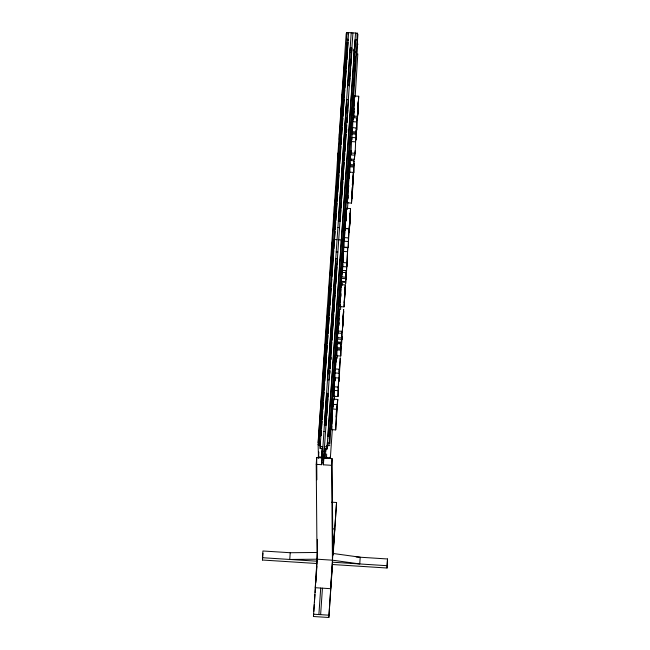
<?xml version="1.0" encoding="UTF-8"?>
<svg xmlns="http://www.w3.org/2000/svg" width="650" height="650" viewBox="0 0 650 650"><rect width="100%" height="100%" fill="white"/><g stroke="black" fill="none" stroke-linecap="round" stroke-linejoin="round"><path stroke-width="0.97" d="M344.386 240.037L344.776 232.204M342.501 326.779L343.639 309.4L342.517 328.055L342.908 324.082M341.25 287.324L341.283 286.398M349.594 222.007L349.196 228.646L345.101 228.386L346.434 208.309L350.529 208.569L349.895 223.291M349.196 228.646L350.252 212.875L349.18 232.213L350.285 214.175L349.489 227.76L349.798 223.876M357.963 111.564L357.654 115.456L358.451 101.863L357.346 119.901L358.418 100.563L357.362 116.334L353.267 116.074L354.608 95.997L358.702 96.257L358.061 110.979M357.362 116.334L358.702 96.257M355.761 137.727L355.477 141.838L351.382 141.578L351.666 137.467L355.761 137.727L355.201 152.547L354.274 159.364L350.179 159.096L351.057 150.41M354.274 159.364L355.152 150.678M331.947 424.06L332.483 412.888M332.207 416.902L332.434 410.946M338.626 381.631L338.812 378.024L334.717 377.764L334.531 381.371M344.906 230.132L344.963 228.597L349.058 228.865L348.229 247.382L344.134 247.122L344.086 241.223L344.329 237.632L348.424 237.892L348.433 238.786L349.058 228.865M351.666 137.467L350.976 154.156M331.589 429.642L332.386 409.004L333.686 399.165L337.781 399.433L335.692 429.902L331.589 429.642L331.841 425.977M335.692 429.902L336.481 409.264L337.781 399.433M345.418 223.259L345.101 228.386M349.229 177.962L349.351 174.891L349.123 177.921M338.447 325.203L338.609 322.01M345.118 230.149L345.451 224.307M354.25 105.089L354.356 101.603L354.169 104.528M339.454 314.535L339.609 311.001L339.324 315.006M345.442 225.55L345.394 227.5L345.459 226.891M340.836 207.951L341.047 204.124M341.348 198.388L346.613 99.572L348.343 99.686L347.62 113.206M342.867 174.086L342.436 182.114L342.883 176.02M343.078 170.072L343.501 162.037M343.72 158.023L344.199 148.996M344.362 145.982L344.841 136.955M345.004 133.941L345.321 127.92M345.694 120.9L345.857 117.886M346.604 132.275L346.767 129.261M347.141 122.241L347.409 117.219M346.084 217.393L345.849 221.374M354.299 105.219L354.575 101.757M352.836 185.689L353.446 175.159L351.788 198.616L352.235 187.444M335.262 370.029L336.196 357.589L336.253 361.879M341.713 333.287L341.258 343.029L337.163 342.769L337.618 333.027L341.713 333.287L341.729 335.351M340.405 295.734L340.186 302.486L340.283 301.819M345.881 272.61L345.434 282.352L341.339 282.092L341.786 272.35L345.881 272.61L345.898 274.674M340.884 293.312L340.616 297.602M348.043 188.817L347.693 198.347L348.026 195.674M344.5 296.002L344.281 302.746L345.377 286.658L344.021 306.881L339.926 306.621L340.909 288.933M335.359 369.257L335.733 363.659M345.946 220.748L346.084 218.392M348.644 187.054L348.741 185.429M343.143 320.588L343.704 311.261L342.274 332.264L343.411 313.609M343.102 262.226L343.452 256.051L343.46 256.912M338.544 321.977L339.544 309.132L339.202 315.835M345.451 221.488L345.816 215.93M340.754 296.489L340.868 294.678M346.133 213.907L345.694 220.602M346.125 214.89L345.743 220.821M349.286 172.128L347.401 202.824L351.496 203.093L353.381 172.388L349.286 172.128L348.757 178.612M353.909 108.509L353.559 115.188L353.868 111.304M354.152 103.927L354.323 100.295L353.267 116.074M349.546 221.756L350.529 208.569M352.861 186.485L351.496 203.093M334.425 382.777L333.889 396.281L337.984 396.541L338.812 378.024M340.373 295.214L341.201 284.676L345.329 284.911L344.021 306.881M341.039 287.674L341.234 284.643M342.997 262.876L343.655 247.447L347.75 247.707L346.531 271.091L346.71 262.836L342.615 262.567L342.404 270.904M348.14 187.184L348.701 179.319M353.86 108.29L353.283 119.567M338.528 381.81L338.187 387.944L338.179 387.051L334.084 386.791L333.889 396.281M344.467 295.482L345.329 284.911M353.917 111.491L353.478 117.593M343.005 323.537L343.143 321.547M352.324 185.014L353.381 172.388M317.086 563.526L262.486 560.024L262.462 557.708L262.925 550.981L290.225 552.727L317.509 552.467L317.395 539.346M262.486 560.024L262.941 553.296M290.225 552.727L289.762 559.463L317.046 559.195L332.434 560.186L359.751 563.948L360.214 557.221L332.898 553.451L334.734 528.978L332.808 528.856M317.078 562.754L316.225 464.344L316.68 457.608L322.14 457.966M322.148 449.743L321.563 456.991L318.492 457.023L318.102 444.405L321.433 395.939L321.547 409.273L319.711 436.052M318.744 445.104L319.183 435.394L320.913 435.508M346.596 61.084L346.864 32.5L357.264 33.166L357.37 45.094M318.622 451.823L318.281 458.055M319.369 440.984L319.491 437.734M318.606 457.966L318.801 452.059M320.092 436.247L346.743 53.162M322.782 448.711L320.182 448.541L320.158 446.444L348.595 32.614M320.182 448.541L320.45 442.236L318.719 442.122M321.067 435.589L321.417 430.536M321.555 428.521L322.043 421.444M322.181 419.429L322.733 411.344M322.871 409.321L323.359 402.252M323.497 400.229L324.058 392.153M324.196 390.13L324.683 383.061M324.821 381.038L325.301 373.969M325.447 371.946L326.625 354.77M326.763 352.755L327.251 345.678M327.389 343.663L327.941 335.579M328.079 333.556L328.567 326.487M328.705 324.464L329.192 317.395M329.331 315.372L329.883 307.296M330.021 305.273L330.509 298.204M330.647 296.181L331.207 288.096M331.346 286.081L331.833 279.004M331.971 276.989L332.451 269.912M332.597 267.898L333.775 250.721M333.913 248.698L334.376 239.525L336.976 239.696M334.604 238.599L335.091 231.514M335.229 229.499L335.717 222.422M335.855 220.399L336.342 213.322M336.481 211.299L337.041 203.206M337.179 201.183L337.667 194.106M337.805 192.083L338.358 183.999M338.496 181.976L338.983 174.899M339.121 172.876L339.609 165.799M339.747 163.776L340.925 146.591M341.071 144.568L341.551 137.491M341.762 134.461L342.249 127.384M342.387 125.361L342.875 118.284M343.013 116.261L343.501 109.184M343.639 107.161L344.191 99.068M344.329 97.053L344.817 89.968M344.955 87.953L345.442 80.876M345.654 77.837L346.141 70.761M346.279 68.737L346.767 61.661M346.905 59.638L347.392 52.561M347.596 49.53L348.083 42.453M321.758 456.966L322.164 451.019M316.225 464.344L321.685 464.693L351.203 32.776M321.685 464.693L322.075 458.924M322.205 457.039L322.717 449.637M324.423 424.84L326.552 393.786M327.949 373.506L335.701 260.723M338.439 220.854L346.312 106.275M347.717 85.857L350.155 47.921L351.894 48.027L351.431 57.102M323.489 458.291L323.7 455.26M325.748 425.368L327.966 393.161M331.63 339.812L331.841 336.789L331.5 339.779M332.109 332.873L336.318 271.643L336.245 263.803M339.763 221.463L342.201 186.022M343.306 169.942L343.509 166.904M349.082 85.897L351.374 52.536L349.635 52.422M316.867 564.159L313.446 616.509L328.827 617.5L332.475 564.517L331.606 465.327L323.416 464.799L323.399 462.702L352.934 32.89M323.416 464.799L324.496 446.721L327.096 446.883L327.113 448.988L324.512 448.825M326.154 424.946L326.633 417.942M326.771 415.935L327.259 408.923M327.389 406.924L327.941 398.905M328.079 396.906L328.291 393.9M329.68 373.62L329.891 370.598M330.029 368.582L330.509 361.53M330.647 359.523L331.825 342.404M331.963 340.389L332.451 333.336M332.589 331.321L333.141 323.269M333.279 321.254L333.767 314.202M333.905 312.187L334.457 304.135M334.596 302.12L335.075 295.067M335.221 293.053L335.701 286.008M335.839 283.993L336.391 275.933M336.529 273.926L337.017 266.874M337.155 264.859L337.431 260.829M340.169 220.967L340.308 218.953M340.446 216.938L340.933 209.893M341.071 207.878L341.559 200.826M341.697 198.811L342.249 190.759M342.387 188.744L342.867 181.691M343.005 179.676L343.493 172.632M343.704 169.609L344.183 162.557M344.321 160.55L344.809 153.498M344.947 151.482L346.125 134.363M346.263 132.348L346.743 125.304M346.954 122.281L347.441 115.229M347.579 113.214L347.783 110.191M349.513 84.971L349.993 78M350.131 76.009L350.683 68.047M350.813 66.056L351.293 59.093M317.509 552.467L315.242 587.706L330.631 588.689L332.898 553.451M313.446 616.509L313.649 613.511M313.787 611.512L314.267 604.516M314.405 602.517L314.957 594.523M315.096 592.524L315.575 585.52M315.778 582.522L316.192 576.526M316.469 572.528L316.883 566.524M325.219 458.404L325.902 448.451M354.055 50.976L354.193 48.994M327.096 446.883L355.534 33.053M326.649 454.009L326.519 458.583M327.113 448.988L327.405 444.787M328.006 436.036L355.087 41.884M329.201 438.531L355.444 56.656M355.396 59.719L329.119 442.796L327.381 442.683L327.421 446.745M356.931 54.803L357.264 33.166M335.067 379.088L334.929 381.087L335.132 368.956L339.227 369.216L339.251 372.141L340.291 357.849L339.024 381.355L339.227 369.216M336.602 347.636L336.871 343.639L340.966 343.899L340.706 349.05L336.611 348.782L336.602 347.636L340.697 347.896L340.706 349.05M340.762 356.029L340.99 346.141L340.762 356.029L336.668 355.769L336.871 343.639M342.014 332.101L342.006 331.329L337.911 331.061L337.634 335.083L337.618 333.027M346.182 271.424L346.174 270.652L342.079 270.384L341.803 274.406L341.786 272.35M337.163 342.769L337.366 339.836L337.439 343.915L337.659 341.372M341.339 282.092L341.534 279.159L341.608 283.238L341.656 282.831M332.865 408.33L333.068 405.413M338.536 325.601L338.967 318.411M353.998 160.786L353.738 165.929L349.643 165.669L349.903 160.518L353.998 160.786L354.014 161.931M356.257 127.936L355.997 133.079L351.902 132.819L352.162 127.676L356.257 127.936L356.265 129.082M352.633 128.001L352.852 117.674L356.947 117.942L356.744 130.073L356.947 117.942M349.643 165.669L349.903 160.518M351.902 132.819L352.162 127.676M318.882 614.543L320.71 588.055M333.418 403.098L333.686 399.165M336.668 355.769L336.895 345.881M349.651 166.757L349.928 162.76L349.7 172.656L349.651 166.757L353.746 167.026L353.795 172.916L354.023 163.028L353.746 167.026M351.959 139.807L352.186 129.911L352.219 133.843M330.314 458.575L332.329 429.203M334.352 399.831L334.628 395.777M337.204 358.304L337.415 355.266M340.543 309.684L340.754 306.646M342.217 285.374L342.355 283.351M347.433 209.406L347.921 202.321M350.781 160.786L350.919 158.763M351.195 154.708L351.333 152.685M353.697 118.251L353.909 115.213M355.16 96.98L357.801 53.869M320.621 614.656L322.441 588.169M331.606 465.327L332.069 458.599L323.879 458.071L323.863 455.975L322.124 455.861M340.697 347.896L340.966 343.899M337.984 396.541L338.179 387.051M342.006 331.329L341.786 339.909C342.729 326.381 341.161 354.494 341.461 340.104M346.174 270.652L345.954 279.232C346.889 265.598 345.337 293.995 345.629 279.427M346.71 262.836L346.767 266.914L347.75 247.707M348.229 247.382L348.424 237.892M356.005 134.176L356.281 130.179L356.054 140.067L356.005 134.176L351.91 133.916M328.827 617.5L332.451 562.201L387.059 565.703L387.075 568.019L332.475 564.517M332.979 554.491L336.554 502.491L331.744 502.182M333.206 553.792L336.554 502.491M387.059 565.703L387.514 558.976L356.168 556.961M387.075 568.019L387.514 558.976M338.951 316.704L338.179 332.004L338.341 330.688M338.91 322.433L338.642 326.024M338.748 325.683L338.91 323.277M342.81 266.5L342.436 270.822M345.402 228.67L345.231 230.856M344.963 228.597L344.338 238.518L344.329 237.632M342.883 264.469L342.672 266.646L342.615 262.567M334.717 377.764L334.092 387.684L334.084 386.791M345.963 214.768L346.092 213.119M347.856 199.119L347.977 197.584M339.048 315.502L339.316 313.349M340.194 304.127L339.926 306.621M333.214 317.801L327.348 379.819L329.087 379.925L329.867 371.621M328.291 373.783L328.575 370.784M328.949 366.779L329.144 364.78M329.517 360.783L329.899 356.777M330.273 352.779L330.558 349.781M330.842 346.783L331.224 342.777M330.151 368.615L330.533 364.618M331.004 359.621L331.191 357.614M335.847 362.351L335.944 362.139M350.179 159.096L350.675 156.788M332.971 405.868L332.54 407.631M329.802 445.161L329.111 445.746L326.942 445.599M329.908 457.21L329.217 457.795L327.048 457.657L326.446 456.991M346.661 42.981L343.168 89.026L343.257 99.198M346.905 32.922L346.206 33.508L318.086 442.715L319.776 443.454C319.394 445.973 322.262 445.152 318.386 444.974L318.102 444.405M355.298 51.943L354.608 52.536L354.128 59.475L354.039 49.132M327.226 445.608L328.023 445.404L328.014 443.983L329.794 443.462L357.906 34.263L357.305 33.589M346.401 39.227L348.14 39.341L348.148 40.739M356.801 39.894L355.071 39.788L355.266 61.644M350.179 50.017L351.91 50.131M347.588 85.296L349.326 85.41M352.576 121.672L356.671 121.94M351.886 131.674L355.981 131.934L355.997 133.079M350.959 153.018L355.054 153.286M350.464 154.879L354.567 155.139M349.635 164.515L353.73 164.783L353.738 165.929M338.284 220.764L340.015 220.878M337.821 227.5L339.552 227.606M338.715 239.801L341.315 239.972L341.331 242.076M344.086 241.223L348.181 241.491M343.379 251.444L347.474 251.704M336.139 251.891L337.878 251.997M339.755 259.618L341.486 259.724L341.502 261.828M342.347 266.565L346.442 266.833M341.518 276.924L345.613 277.184M341.534 278.387L345.629 278.647M341.331 281.312L345.426 281.58L345.434 282.352M337.35 337.602L341.445 337.862M337.358 339.064L341.453 339.324M337.163 341.989L341.258 342.257L341.258 343.029M336.619 349.879L340.714 350.139M334.856 372.954L338.951 373.214M333.832 390.39L337.927 390.65M326.373 394.087L328.104 394.201M332.702 404.357L336.798 404.625M332.386 409.004L336.481 409.264M324.261 424.743L325.999 424.848M323.806 431.47L325.536 431.584M327.844 435.955L329.582 436.061L329.648 444.015M320.158 446.444L322.757 446.607M323.976 451.222L325.707 451.336L325.683 448.394M321.661 462.589L323.399 462.702M262.462 557.708L317.07 561.21M313.422 614.193L328.811 615.184M357.394 43.591L357.996 44.257M349.546 51.659L349.838 52.227M354.608 95.997L354.624 96.712M346.434 208.309L346.507 211.868M352.852 117.674L352.885 121.29M346.864 32.5L346.881 34.491M342.339 89.846L342.42 99.32L337.529 170.454L337.447 160.981M343.655 247.447L343.679 250.388M341.989 94.859L339.357 139.596L339.308 133.892M342.079 270.384L341.827 276.908M338 152.986L338.106 165.027L334.433 218.384L334.327 206.334M337.464 264.753L337.415 258.733L335.676 258.619L335.855 278.371M337.911 331.061L337.919 331.841M337.642 335.863L337.675 339.308M336.026 204.457L335.904 191.263L331.021 262.397L331.134 275.592M332.475 254.963L332.361 241.629L328.697 294.978L328.811 308.311M332.069 458.599L332.914 555.474M330.176 289.502L330.127 283.961L327.494 328.534M329.55 275.868L329.656 287.487L324.764 358.621L324.667 347.002M327.373 307.548L327.429 313.796L323.765 367.144L323.708 360.896M324.577 371.061L324.488 361.457L319.629 435.76M322.132 447.728L322.197 454.488M320.377 424.856L320.434 431.291M319.183 435.394L319.231 441.358M316.68 457.608L316.875 479.814M336.635 407.899L336.302 417.17L337.066 406.128L336.635 407.899M344.524 61.059L340.86 114.408L340.974 127.733L344.638 74.384L344.524 61.059M325.106 344.516L322.424 383.549L322.514 393.299L325.195 354.266L325.106 344.516M336.749 180.659L334.067 219.692L334.157 229.442L336.838 190.418L336.749 180.659"/></g></svg>
